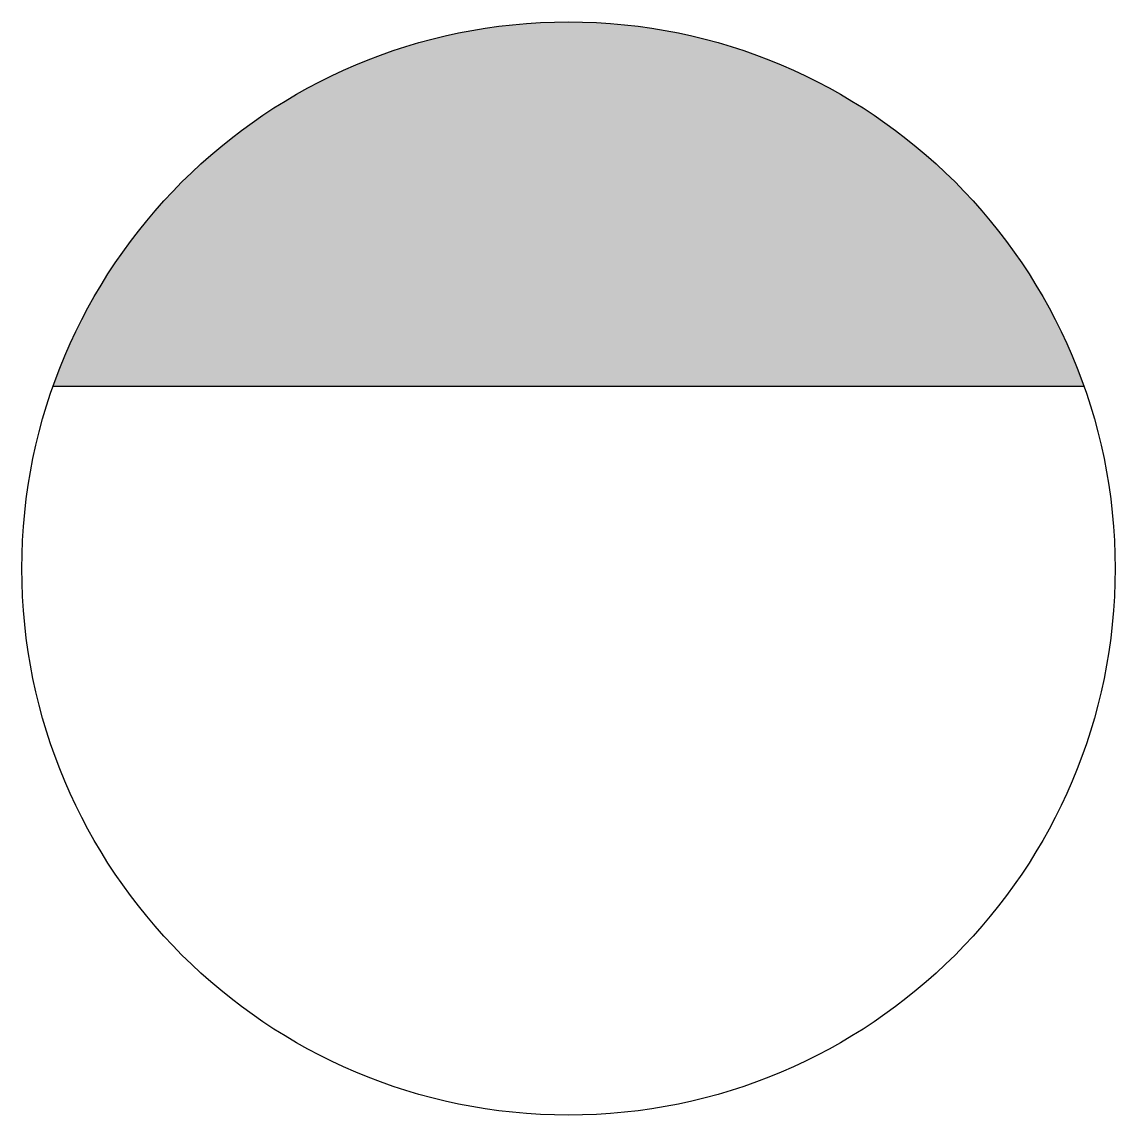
# Model space of a CAD drawing. Extents: x 0.25 to 1.75, y 15.38 to 16.88.
import ezdxf

# ---------------------------------------------------------------- set-up
doc = ezdxf.new("R2010")
doc.units = 0

msp = doc.modelspace()

# ---------------------------------------------------------------- hatches: boundary and pattern name
msp.add_hatch(color=256).paths.add_polyline_path([(0.2929, 16.375), (1.7071, 16.375, 0.707107)])

# ---------------------------------------------------------------- linework, layer by layer
msp.add_line((0.2929, 16.375), (1.7071, 16.375))
msp.add_circle((1, 16.125), 0.75)

doc.saveas('drawing.dxf')
